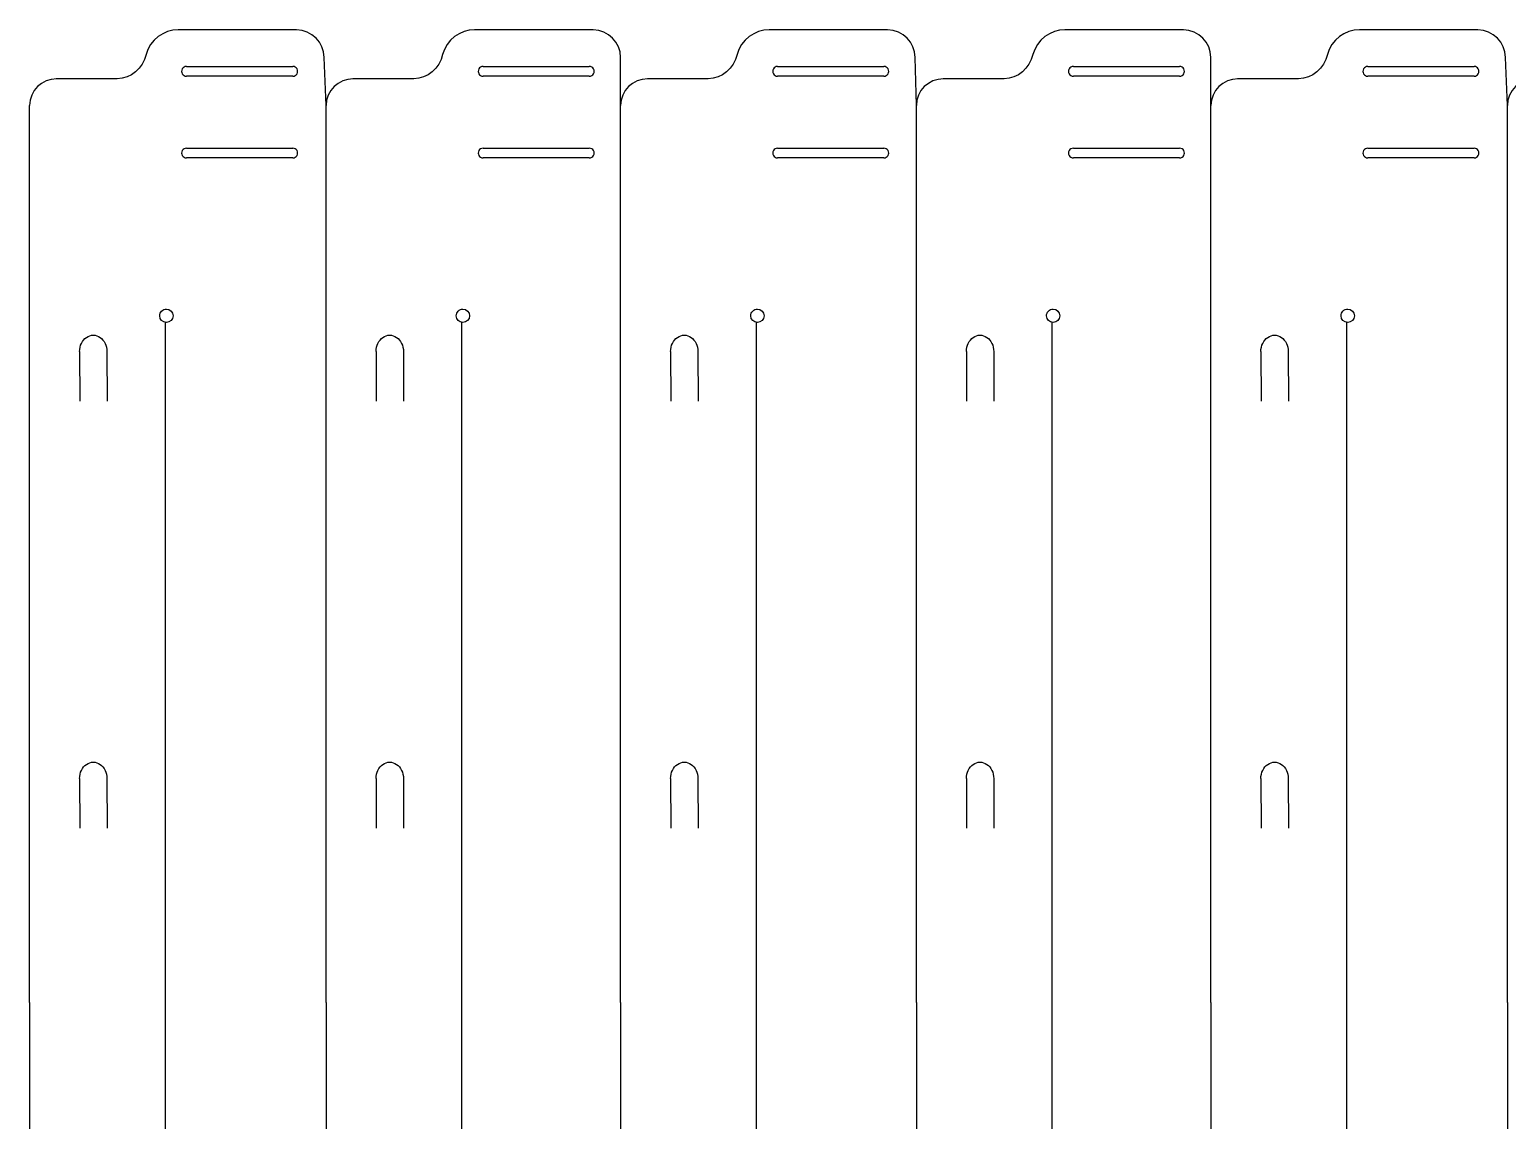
# Model space of a CAD drawing. Extents: x 1 to 598, y -6 to 395.
# Drawn here: x 1.2 to 272.6, y 194.6 to 394.9 of the extents above; entities that cross this region are included whole.
import ezdxf

# ---------------------------------------------------------------- set-up
doc = ezdxf.new("R2010")
doc.units = 0
doc.layers.add('Layer_1', color=7, linetype='CONTINUOUS')

msp = doc.modelspace()

# ---------------------------------------------------------------- linework, layer by layer
at = {"layer": 'Layer_1', "color": 7}
for p, q in [((50.192645, 394.84729), (28.435931, 394.89129)), ((104.64407, 394.84729), (82.887337, 394.89129)), ((158.72575, 394.84729), (136.96903, 394.89129)), ((213.04073, 394.84729), (191.28402, 394.89129)), ((267.12241, 394.84729), (245.36569, 394.89129)), ((55.610095, 380.979634), (55.235525, 389.785338)), ((109.69179, 380.979634), (109.68679, 389.785338)), ((164.00678, 380.979634), (163.76863, 389.785338)), ((218.08845, 380.979634), (218.08345, 389.785338)), ((272.54988, 380.979634), (272.16528, 389.785338)), ((17.263344, 385.88702), (6.073876, 385.88442)), ((71.714757, 385.88702), (60.525287, 385.88442)), ((125.79645, 385.88702), (114.60698, 385.88442)), ((180.11144, 385.88702), (168.92197, 385.88442)), ((234.1931, 385.88702), (223.00364, 385.88442)), ((1.158685, 216.2699), (1.158685, 380.979634)), ((55.610095, 216.2699), (55.610095, 380.979634)), ((109.69179, 216.2699), (109.69179, 380.979634)), ((164.00678, 216.2699), (164.00678, 380.979634)), ((218.08845, 216.2699), (218.08845, 380.979634)), ((272.54988, 216.2699), (272.54988, 380.979634)), ((26.281747, 343.581072), (26.281747, 343.581072)), ((80.733157, 343.581072), (80.733157, 343.581072)), ((134.81485, 343.581072), (134.81485, 343.581072)), ((189.12984, 343.581072), (189.12984, 343.581072)), ((243.21151, 343.581072), (243.21151, 343.581072)), ((26.103021, 91.01707), (26.103021, 341.203314)), ((80.554427, 91.01707), (80.554427, 341.203314)), ((134.63612, 91.01707), (134.63612, 341.203314)), ((188.95111, 91.01707), (188.95111, 341.203314)), ((243.03278, 91.01707), (243.03278, 341.203314)), ((1.158685, 216.2699), (1.158685, 28.3218)), ((55.610095, 216.2699), (55.610095, 28.3218)), ((109.69179, 216.2699), (109.69179, 28.3218)), ((164.00678, 216.2699), (164.00678, 28.3218)), ((218.08845, 216.2699), (218.08845, 28.3218)), ((272.54988, 216.2699), (272.54988, 28.3218))]:
    msp.add_line(p, q, dxfattribs=at)
at = {"layer": 'Layer_1', "color": 1}
for p, q in [((29.991126, 388.1323), (49.491125, 388.1323)), ((84.442537, 388.1323), (103.94255, 388.1323)), ((138.52423, 388.1323), (158.02423, 388.1323)), ((192.83922, 388.1323), (212.33921, 388.1323)), ((246.92089, 388.1323), (266.42089, 388.1323)), ((49.491125, 386.332313), (29.991126, 386.332313)), ((103.94255, 386.332313), (84.442537, 386.332313)), ((158.02423, 386.332313), (138.52423, 386.332313)), ((212.33921, 386.332313), (192.83922, 386.332313)), ((266.42089, 386.332313), (246.92089, 386.332313)), ((29.991126, 373.132304), (49.491125, 373.132304)), ((84.442537, 373.132304), (103.94255, 373.132304)), ((138.52423, 373.132304), (158.02423, 373.132304)), ((192.83922, 373.132304), (212.33921, 373.132304)), ((246.92089, 373.132304), (266.42089, 373.132304)), ((49.491125, 371.332317), (29.991126, 371.332317)), ((103.94255, 371.332317), (84.442537, 371.332317)), ((158.02423, 371.332317), (138.52423, 371.332317)), ((212.33921, 371.332317), (192.83922, 371.332317)), ((266.42089, 371.332317), (246.92089, 371.332317)), ((10.339356, 335.784012), (10.386106, 326.6593)), ((15.36906, 335.783589), (15.39261, 326.658295)), ((64.790767, 335.784012), (64.837567, 326.6593)), ((69.820467, 335.783589), (69.844067, 326.658295)), ((118.87246, 335.784012), (118.91926, 326.6593)), ((123.90216, 335.783589), (123.92576, 326.658295)), ((173.18745, 335.784012), (173.23425, 326.6593)), ((178.21715, 335.783589), (178.24075, 326.658295)), ((227.26912, 335.784012), (227.31582, 326.6593)), ((232.29882, 335.783589), (232.32242, 326.658295)), ((10.339356, 257.371514), (10.386106, 248.246828)), ((15.36906, 257.371143), (15.39261, 248.245823)), ((64.790767, 257.371514), (64.837567, 248.246828)), ((69.820467, 257.371143), (69.844067, 248.245823)), ((118.87246, 257.371514), (118.91926, 248.246828)), ((123.90216, 257.371143), (123.92576, 248.245823)), ((173.18745, 257.371514), (173.23425, 248.246828)), ((178.21715, 257.371143), (178.24075, 248.245823)), ((227.26912, 257.371514), (227.31582, 248.246828)), ((232.29882, 257.371143), (232.32242, 248.245823))]:
    msp.add_line(p, q, dxfattribs=at)
at = {"layer": 'Layer_1', "color": 7}
for points in [[(28.435931, 394.89129), (25.819255, 394.91489), (23.227582, 392.99069), (22.548079, 390.317864)], [(55.235525, 389.785338), (55.235525, 392.55534), (53.005295, 394.78554), (50.192645, 394.84729)], [(82.887337, 394.89129), (80.270667, 394.91489), (77.678997, 392.99069), (76.999487, 390.317864)], [(109.68703, 389.785338), (109.68703, 392.55534), (107.4568, 394.78554), (104.64415, 394.84729)], [(136.96903, 394.89129), (134.35236, 394.91489), (131.76069, 392.99069), (131.08118, 390.317864)], [(163.76863, 389.785338), (163.76863, 392.55534), (161.5384, 394.78554), (158.72575, 394.84729)], [(191.28402, 394.89129), (188.66735, 394.91489), (186.07568, 392.99069), (185.39617, 390.317864)], [(218.08368, 389.785338), (218.08368, 392.55534), (215.85346, 394.78554), (213.0408, 394.84729)], [(245.36569, 394.89129), (242.74901, 394.91489), (240.15734, 392.99069), (239.47784, 390.317864)], [(272.16528, 389.785338), (272.16528, 392.55534), (269.93506, 394.78554), (267.12241, 394.84729)], [(22.548079, 390.317864), (21.989464, 387.865177), (19.769663, 385.855693), (17.263344, 385.88702)], [(76.999487, 390.317864), (76.440877, 387.865177), (74.221077, 385.855693), (71.714757, 385.88702)], [(131.08118, 390.317864), (130.52257, 387.865177), (128.30277, 385.855693), (125.79645, 385.88702)], [(185.39617, 390.317864), (184.83756, 387.865177), (182.61776, 385.855693), (180.11144, 385.88702)], [(239.47784, 390.317864), (238.91922, 387.865177), (236.69942, 385.855693), (234.1931, 385.88702)], [(6.159971, 385.860694), (3.389096, 385.860694), (1.158685, 383.68394), (1.158685, 380.979634)], [(60.611387, 385.860694), (57.840505, 385.860694), (55.610095, 383.68394), (55.610095, 380.979634)], [(114.69308, 385.860694), (111.9222, 385.860694), (109.69179, 383.68394), (109.69179, 380.979634)], [(169.00807, 385.860694), (166.23719, 385.860694), (164.00678, 383.68394), (164.00678, 380.979634)], [(223.08973, 385.860694), (220.31886, 385.860694), (218.08845, 383.68394), (218.08845, 380.979634)], [(277.55117, 385.860694), (274.78029, 385.860694), (272.54988, 383.68394), (272.54988, 380.979634)], [(25.058154, 342.357479), (25.058154, 342.681964), (25.187059, 342.99322), (25.416533, 343.222667)], [(26.281747, 341.133914), (25.605974, 341.133914), (25.058154, 341.681707), (25.058154, 342.357479)], [(25.416533, 343.222693), (25.646006, 343.452167), (25.957209, 343.581072), (26.281747, 343.581072)], [(26.281747, 343.581072), (26.957492, 343.581072), (27.505312, 343.033252), (27.505312, 342.357479)], [(27.505312, 342.357479), (27.505286, 341.681734), (26.957492, 341.133914), (26.281747, 341.133914)], [(79.509567, 342.357479), (79.509567, 342.681964), (79.638467, 342.99322), (79.867947, 343.222667)], [(80.733157, 341.133914), (80.057387, 341.133914), (79.509567, 341.681707), (79.509567, 342.357479)], [(79.867947, 343.222693), (80.097417, 343.452167), (80.408617, 343.581072), (80.733157, 343.581072)], [(80.733157, 343.581072), (81.408907, 343.581072), (81.956727, 343.033252), (81.956727, 342.357479)], [(81.956727, 342.357479), (81.956697, 341.681734), (81.408907, 341.133914), (80.733157, 341.133914)], [(133.59126, 342.357479), (133.59126, 342.681964), (133.72016, 342.99322), (133.94964, 343.222667)], [(134.81485, 341.133914), (134.13908, 341.133914), (133.59126, 341.681707), (133.59126, 342.357479)], [(133.94964, 343.222693), (134.17911, 343.452167), (134.49031, 343.581072), (134.81485, 343.581072)], [(134.81485, 343.581072), (135.4906, 343.581072), (136.03842, 343.033252), (136.03842, 342.357479)], [(136.03842, 342.357479), (136.03839, 341.681734), (135.4906, 341.133914), (134.81485, 341.133914)], [(187.90625, 342.357479), (187.90625, 342.681964), (188.03515, 342.99322), (188.26463, 343.222667)], [(189.12984, 341.133914), (188.45407, 341.133914), (187.90625, 341.681707), (187.90625, 342.357479)], [(188.26463, 343.222693), (188.4941, 343.452167), (188.8053, 343.581072), (189.12984, 343.581072)], [(189.12984, 343.581072), (189.80559, 343.581072), (190.35341, 343.033252), (190.35341, 342.357479)], [(190.35341, 342.357479), (190.35338, 341.681734), (189.80559, 341.133914), (189.12984, 341.133914)], [(241.98791, 342.357479), (241.98791, 342.681964), (242.11682, 342.99322), (242.34629, 343.222667)], [(243.21151, 341.133914), (242.53573, 341.133914), (241.98791, 341.681707), (241.98791, 342.357479)], [(242.34629, 343.222693), (242.57577, 343.452167), (242.88697, 343.581072), (243.21151, 343.581072)], [(243.21151, 343.581072), (243.88725, 343.581072), (244.43507, 343.033252), (244.43507, 342.357479)], [(244.43507, 342.357479), (244.43505, 341.681734), (243.88725, 341.133914), (243.21151, 341.133914)]]:
    msp.add_open_spline(points, degree=3, dxfattribs=at)
at = {"layer": 'Layer_1', "color": 1}
for points in [[(29.991126, 388.1323), (29.669577, 388.1323), (29.37245, 387.960797), (29.211689, 387.682297)], [(50.270535, 387.682323), (50.109775, 387.960797), (49.812655, 388.132327), (49.491125, 388.132327)], [(84.442537, 388.1323), (84.120987, 388.1323), (83.823857, 387.960797), (83.663097, 387.682297)], [(104.72196, 387.682323), (104.5612, 387.960797), (104.26407, 388.132327), (103.94255, 388.132327)], [(138.52423, 388.1323), (138.20268, 388.1323), (137.90555, 387.960797), (137.74479, 387.682297)], [(158.80364, 387.682323), (158.64288, 387.960797), (158.34575, 388.132327), (158.02423, 388.132327)], [(192.83922, 388.1323), (192.51767, 388.1323), (192.22054, 387.960797), (192.05978, 387.682297)], [(213.11862, 387.682323), (212.95786, 387.960797), (212.66073, 388.132327), (212.33921, 388.132327)], [(246.92089, 388.1323), (246.59934, 388.1323), (246.30221, 387.960797), (246.14145, 387.682297)], [(267.2003, 387.682323), (267.03954, 387.960797), (266.74241, 388.132327), (266.42089, 388.132327)], [(29.211689, 387.682323), (29.050929, 387.403849), (29.050929, 387.060791), (29.211689, 386.782317)], [(29.211689, 386.782317), (29.37245, 386.503816), (29.669577, 386.332313), (29.991126, 386.332313)], [(49.491125, 386.332313), (49.812655, 386.332313), (50.109775, 386.503843), (50.270535, 386.782317)], [(50.270535, 386.782317), (50.431325, 387.060764), (50.431325, 387.403849), (50.270535, 387.682297)], [(83.663097, 387.682323), (83.502337, 387.403849), (83.502337, 387.060791), (83.663097, 386.782317)], [(83.663097, 386.782317), (83.823857, 386.503816), (84.120987, 386.332313), (84.442537, 386.332313)], [(103.94255, 386.332313), (104.26407, 386.332313), (104.5612, 386.503843), (104.72196, 386.782317)], [(104.72196, 386.782317), (104.88275, 387.060764), (104.88275, 387.403849), (104.72196, 387.682297)], [(137.74479, 387.682323), (137.58403, 387.403849), (137.58403, 387.060791), (137.74479, 386.782317)], [(137.74479, 386.782317), (137.90555, 386.503816), (138.20268, 386.332313), (138.52423, 386.332313)], [(158.02423, 386.332313), (158.34575, 386.332313), (158.64288, 386.503843), (158.80364, 386.782317)], [(158.80364, 386.782317), (158.96443, 387.060764), (158.96443, 387.403849), (158.80364, 387.682297)], [(192.05978, 387.682323), (191.89902, 387.403849), (191.89902, 387.060791), (192.05978, 386.782317)], [(192.05978, 386.782317), (192.22054, 386.503816), (192.51767, 386.332313), (192.83922, 386.332313)], [(212.33921, 386.332313), (212.66073, 386.332313), (212.95786, 386.503843), (213.11862, 386.782317)], [(213.11862, 386.782317), (213.27941, 387.060764), (213.27941, 387.403849), (213.11862, 387.682297)], [(246.14145, 387.682323), (245.98069, 387.403849), (245.98069, 387.060791), (246.14145, 386.782317)], [(246.14145, 386.782317), (246.30221, 386.503816), (246.59934, 386.332313), (246.92089, 386.332313)], [(266.42089, 386.332313), (266.74241, 386.332313), (267.03954, 386.503843), (267.2003, 386.782317)], [(267.2003, 386.782317), (267.36109, 387.060764), (267.36109, 387.403849), (267.2003, 387.682297)], [(29.211689, 372.682327), (29.050929, 372.403853), (29.050929, 372.060794), (29.211689, 371.78232)], [(29.991126, 373.132304), (29.669577, 373.132304), (29.37245, 372.960801), (29.211689, 372.682301)], [(50.270535, 372.682327), (50.109775, 372.960801), (49.812655, 373.13233), (49.491125, 373.13233)], [(50.270535, 371.78232), (50.431325, 372.060768), (50.431325, 372.403853), (50.270535, 372.682301)], [(83.663097, 372.682327), (83.502337, 372.403853), (83.502337, 372.060794), (83.663097, 371.78232)], [(84.442537, 373.132304), (84.120987, 373.132304), (83.823857, 372.960801), (83.663097, 372.682301)], [(104.72196, 372.682327), (104.5612, 372.960801), (104.26407, 373.13233), (103.94255, 373.13233)], [(104.72196, 371.78232), (104.88275, 372.060768), (104.88275, 372.403853), (104.72196, 372.682301)], [(137.74479, 372.682327), (137.58403, 372.403853), (137.58403, 372.060794), (137.74479, 371.78232)], [(138.52423, 373.132304), (138.20268, 373.132304), (137.90555, 372.960801), (137.74479, 372.682301)], [(158.80364, 372.682327), (158.64288, 372.960801), (158.34575, 373.13233), (158.02423, 373.13233)], [(158.80364, 371.78232), (158.96443, 372.060768), (158.96443, 372.403853), (158.80364, 372.682301)], [(192.05978, 372.682327), (191.89902, 372.403853), (191.89902, 372.060794), (192.05978, 371.78232)], [(192.83922, 373.132304), (192.51767, 373.132304), (192.22054, 372.960801), (192.05978, 372.682301)], [(213.11862, 372.682327), (212.95786, 372.960801), (212.66073, 373.13233), (212.33921, 373.13233)], [(213.11862, 371.78232), (213.27941, 372.060768), (213.27941, 372.403853), (213.11862, 372.682301)], [(246.14145, 372.682327), (245.98069, 372.403853), (245.98069, 372.060794), (246.14145, 371.78232)], [(246.92089, 373.132304), (246.59934, 373.132304), (246.30221, 372.960801), (246.14145, 372.682301)], [(267.2003, 372.682327), (267.03954, 372.960801), (266.74241, 373.13233), (266.42089, 373.13233)], [(267.2003, 371.78232), (267.36109, 372.060768), (267.36109, 372.403853), (267.2003, 372.682301)], [(29.211689, 371.78232), (29.37245, 371.50382), (29.669577, 371.332317), (29.991126, 371.332317)], [(49.491125, 371.332317), (49.812655, 371.332317), (50.109775, 371.503846), (50.270535, 371.78232)], [(83.663097, 371.78232), (83.823857, 371.50382), (84.120987, 371.332317), (84.442537, 371.332317)], [(103.94255, 371.332317), (104.26407, 371.332317), (104.5612, 371.503846), (104.72196, 371.78232)], [(137.74479, 371.78232), (137.90555, 371.50382), (138.20268, 371.332317), (138.52423, 371.332317)], [(158.02423, 371.332317), (158.34575, 371.332317), (158.64288, 371.503846), (158.80364, 371.78232)], [(192.05978, 371.78232), (192.22054, 371.50382), (192.51767, 371.332317), (192.83922, 371.332317)], [(212.33921, 371.332317), (212.66073, 371.332317), (212.95786, 371.503846), (213.11862, 371.78232)], [(246.14145, 371.78232), (246.30221, 371.50382), (246.59934, 371.332317), (246.92089, 371.332317)], [(266.42089, 371.332317), (266.74241, 371.332317), (267.03954, 371.503846), (267.2003, 371.78232)], [(10.339356, 335.785309), (10.339356, 336.858221), (10.818702, 337.849614), (11.596842, 338.386057)], [(11.596842, 338.386057), (12.374956, 338.922526), (13.333647, 338.922526), (14.111786, 338.386057)], [(14.111786, 338.386057), (14.889899, 337.849614), (15.36906, 336.858194), (15.36906, 335.785282)], [(64.790767, 335.785309), (64.790767, 336.858221), (65.270117, 337.849614), (66.048257, 338.386057)], [(66.048257, 338.386057), (66.826367, 338.922526), (67.785057, 338.922526), (68.563197, 338.386057)], [(68.563197, 338.386057), (69.341307, 337.849614), (69.820467, 336.858194), (69.820467, 335.785282)], [(118.87246, 335.785309), (118.87246, 336.858221), (119.35181, 337.849614), (120.12995, 338.386057)], [(120.12995, 338.386057), (120.90806, 338.922526), (121.86675, 338.922526), (122.64489, 338.386057)], [(122.64489, 338.386057), (123.423, 337.849614), (123.90216, 336.858194), (123.90216, 335.785282)], [(173.18745, 335.785309), (173.18745, 336.858221), (173.6668, 337.849614), (174.44494, 338.386057)], [(174.44494, 338.386057), (175.22305, 338.922526), (176.18174, 338.922526), (176.95988, 338.386057)], [(176.95988, 338.386057), (177.73799, 337.849614), (178.21715, 336.858194), (178.21715, 335.785282)], [(227.26912, 335.785309), (227.26912, 336.858221), (227.74846, 337.849614), (228.5266, 338.386057)], [(228.5266, 338.386057), (229.30472, 338.922526), (230.26341, 338.922526), (231.04155, 338.386057)], [(231.04155, 338.386057), (231.81966, 337.849614), (232.29882, 336.858194), (232.29882, 335.785282)], [(10.339356, 257.372837), (10.339356, 258.445748), (10.818702, 259.437116), (11.596842, 259.973585)], [(11.596842, 259.973585), (12.374956, 260.510028), (13.333647, 260.510028), (14.111786, 259.973585)], [(14.111786, 259.973585), (14.889899, 259.437116), (15.36906, 258.445695), (15.36906, 257.372784)], [(64.790767, 257.372837), (64.790767, 258.445748), (65.270117, 259.437116), (66.048257, 259.973585)], [(66.048257, 259.973585), (66.826367, 260.510028), (67.785057, 260.510028), (68.563197, 259.973585)], [(68.563197, 259.973585), (69.341307, 259.437116), (69.820467, 258.445695), (69.820467, 257.372784)], [(118.87246, 257.372837), (118.87246, 258.445748), (119.35181, 259.437116), (120.12995, 259.973585)], [(120.12995, 259.973585), (120.90806, 260.510028), (121.86675, 260.510028), (122.64489, 259.973585)], [(122.64489, 259.973585), (123.423, 259.437116), (123.90216, 258.445695), (123.90216, 257.372784)], [(173.18745, 257.372837), (173.18745, 258.445748), (173.6668, 259.437116), (174.44494, 259.973585)], [(174.44494, 259.973585), (175.22305, 260.510028), (176.18174, 260.510028), (176.95988, 259.973585)], [(176.95988, 259.973585), (177.73799, 259.437116), (178.21715, 258.445695), (178.21715, 257.372784)], [(227.26912, 257.372837), (227.26912, 258.445748), (227.74846, 259.437116), (228.5266, 259.973585)], [(228.5266, 259.973585), (229.30472, 260.510028), (230.26341, 260.510028), (231.04155, 259.973585)], [(231.04155, 259.973585), (231.81966, 259.437116), (232.29882, 258.445695), (232.29882, 257.372784)]]:
    msp.add_open_spline(points, degree=3, dxfattribs=at)

doc.saveas('drawing.dxf')
